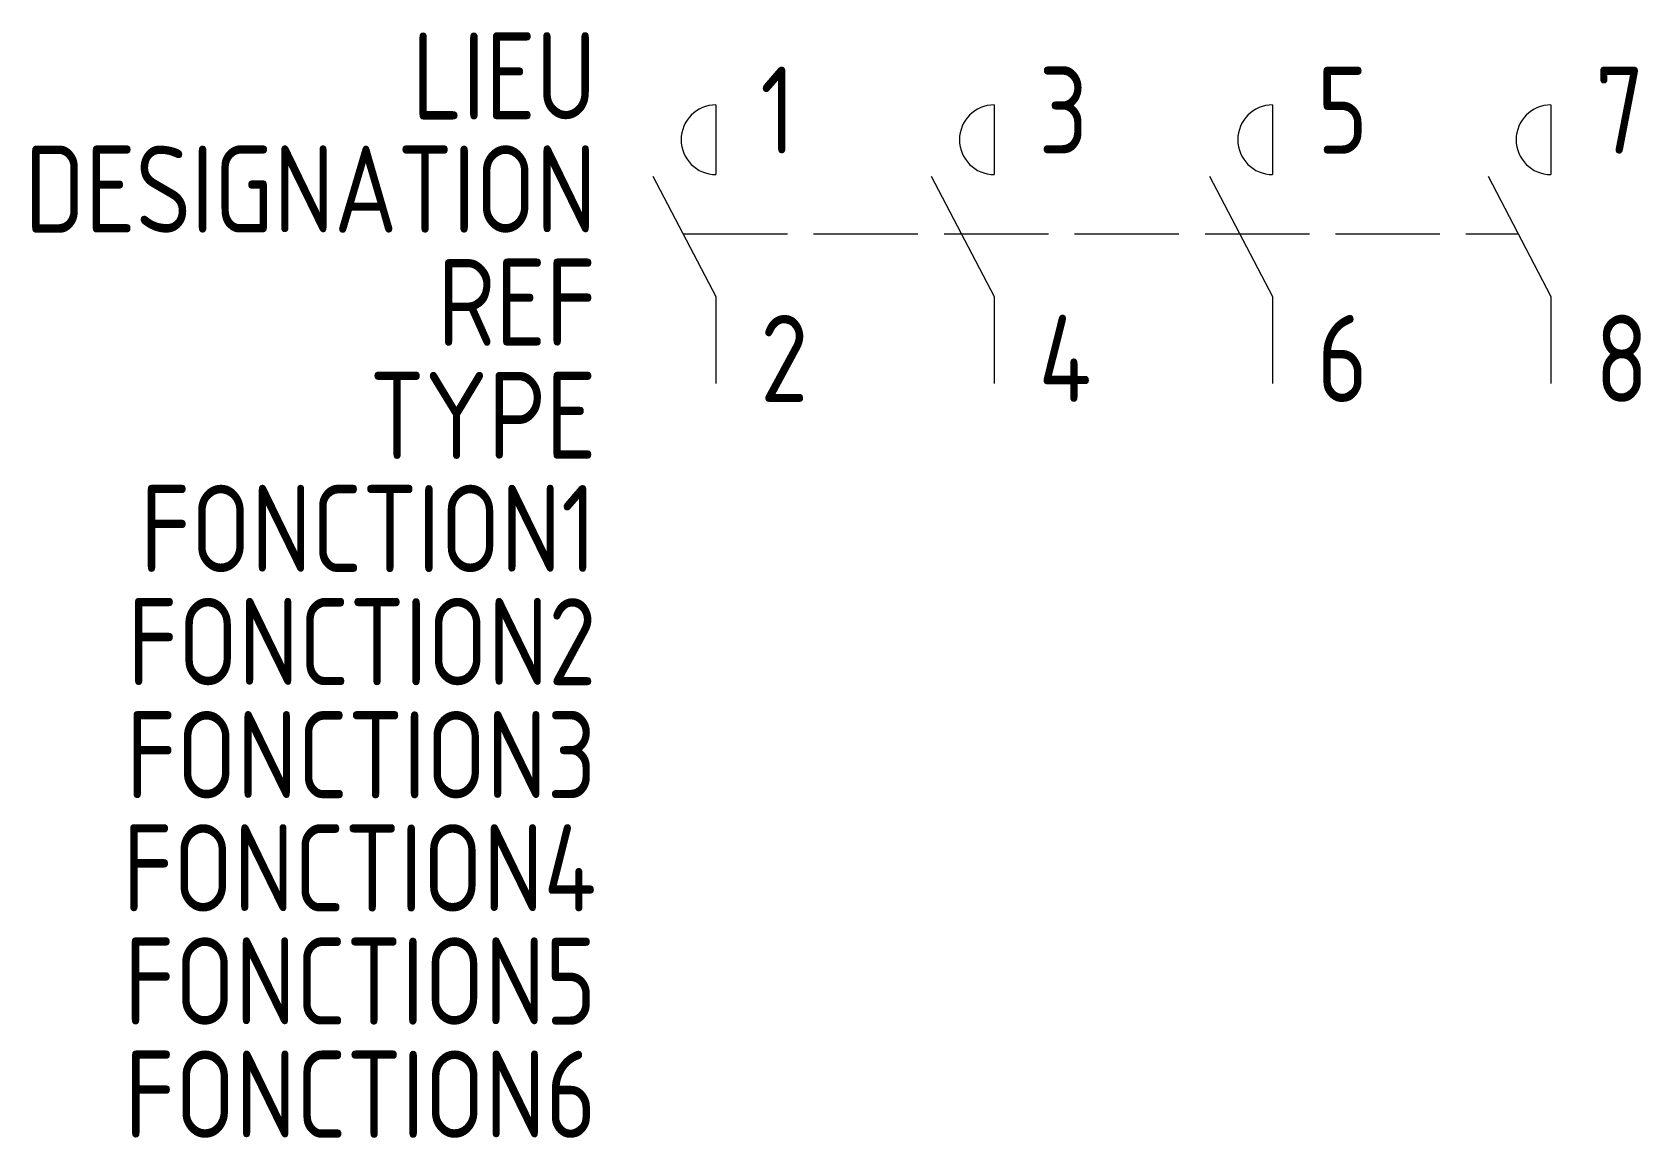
# Model space of a CAD drawing. Extents: x -1604.3 to -1558, y -909.3 to -877.5.
import ezdxf
from ezdxf.enums import TextEntityAlignment as Align

# ---------------------------------------------------------------- set-up
doc = ezdxf.new("R2010")
doc.units = 0
doc.linetypes.add('ACAD_ISO02W100', pattern=[15, 12, -3])
for name, color, linetype in [('SYMB_FIL', 3, 'CONTINUOUS'), ('SYMB_FIL_FIN', 1, 'CONTINUOUS'), ('SYMB_LIAISON', 1, 'ACAD_ISO02W100'), ('SYMB_REF_CONTACT', 2, 'CONTINUOUS'), ('SYMB_TXT_CONTACT', 2, 'CONTINUOUS'), ('SYMB_TXT_NOM', 3, 'CONTINUOUS')]:
    doc.layers.add(name, color=color, linetype=linetype)
doc.styles.add('NET2_5', font='isocp.shx', dxfattribs={"width": 0.9, "height": 2.5})

msp = doc.modelspace()

# ---------------------------------------------------------------- linework, layer by layer
at = {"layer": 'SYMB_FIL'}
for p, q in [((-1584.634, -879.593), (-1584.634, -881.593)), ((-1576.634, -879.593), (-1576.634, -881.593)), ((-1568.634, -879.593), (-1568.634, -881.593)), ((-1560.634, -879.593), (-1560.634, -881.593)), ((-1586.442, -881.638), (-1584.634, -885.093)), ((-1578.442, -881.638), (-1576.634, -885.093)), ((-1570.442, -881.638), (-1568.634, -885.093)), ((-1562.442, -881.638), (-1560.634, -885.093)), ((-1584.634, -885.093), (-1584.634, -887.593)), ((-1576.634, -885.093), (-1576.634, -887.593)), ((-1568.634, -885.093), (-1568.634, -887.593)), ((-1560.634, -885.093), (-1560.634, -887.593))]:
    msp.add_line(p, q, dxfattribs=at)
at = {"layer": 'SYMB_FIL_FIN'}
for centre in [(-1584.634, -880.593), (-1576.634, -880.593), (-1568.634, -880.593), (-1560.634, -880.593)]:
    msp.add_arc(centre, 1, 90, 270, dxfattribs=at)
at = {"layer": 'SYMB_LIAISON', "ltscale": 0.25}
msp.add_line((-1585.576, -883.293), (-1561.576, -883.293), dxfattribs=at)

# ---------------------------------------------------------------- texts
at = {"layer": 'SYMB_REF_CONTACT', "style": 'NET2_5', "width": 0.9, "flags": 8}
msp.add_attdef('REF', text='', height=2.5, dxfattribs=at).set_placement((-1588.069, -886.512), align=Align.RIGHT)
at = {"layer": 'SYMB_TXT_CONTACT', "style": 'NET2_5', "width": 0.9, "flags": 8}
for tag, p, s in [('3', (-1575.359, -880.993), '3'), ('1', (-1583.359, -880.993), '1'), ('5', (-1567.359, -880.993), '5'), ('7', (-1559.359, -880.993), '7'), ('2', (-1583.359, -888.126), '2'), ('4', (-1575.359, -888.126), '4'), ('6', (-1567.359, -888.126), '6'), ('8', (-1559.359, -888.126), '8')]:
    msp.add_attdef(tag, p, s, height=2.5, dxfattribs=at)
at = {"layer": 'SYMB_TXT_NOM', "style": 'NET2_5', "width": 0.9, "flags": 8}
for tag, text, p in [('LIEU', '', (-1588.069, -880.012)), ('DESIGNATION', 'K?', (-1588.069, -883.262)), ('TYPE', '', (-1588.069, -889.762)), ('FONCTION1', '', (-1588.069, -893.012)), ('FONCTION2', '', (-1588.069, -896.262)), ('FONCTION3', '', (-1588.069, -899.512)), ('FONCTION4', '', (-1588.069, -902.762)), ('FONCTION5', '', (-1588.069, -906.012)), ('FONCTION6', '', (-1588.069, -909.262))]:
    msp.add_attdef(tag, text=text, height=2.5, dxfattribs=at).set_placement(p, align=Align.RIGHT)

doc.saveas('drawing.dxf')
